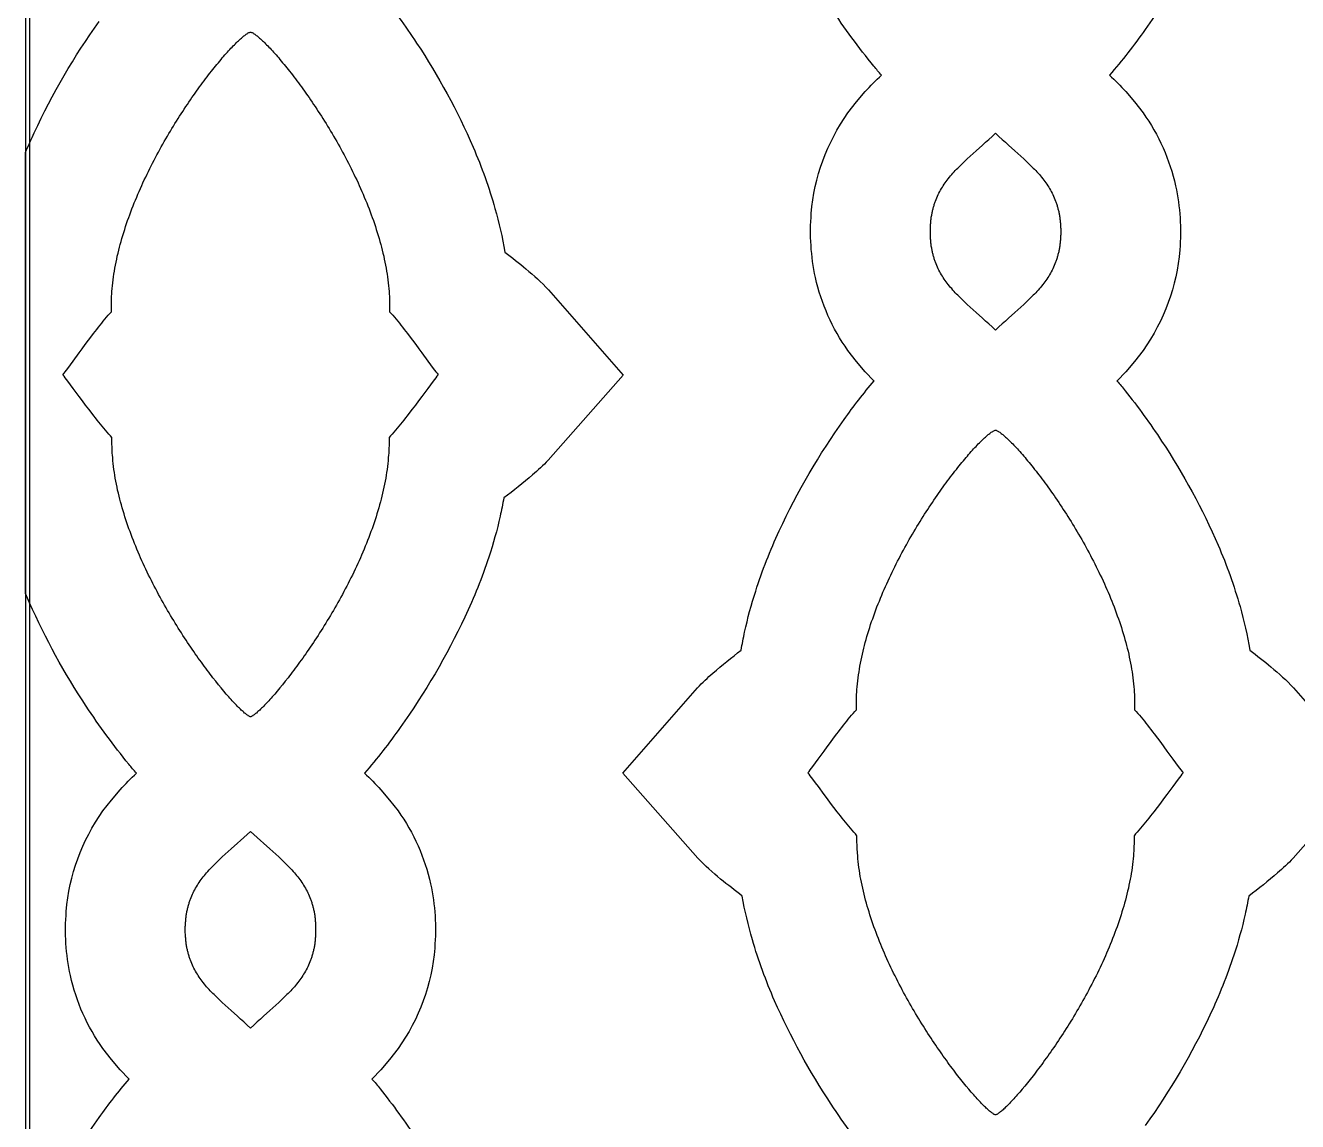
# Model space of a CAD drawing. Extents: x -522 to 490, y -765 to 755.
# Drawn here: x -207 to -23.7, y -129 to 28.9 of the extents above; entities that cross this region are included whole.
import ezdxf

# ---------------------------------------------------------------- set-up
doc = ezdxf.new("R2010")
doc.units = 0
doc.layers.add('Nível_Padrão', color=1, linetype='CONTINUOUS')

msp = doc.modelspace()

# ---------------------------------------------------------------- linework, layer by layer
at = {"layer": 'Nível_Padrão'}
for points in [[(-206.99, -379.47), (206.99, -379.47), (206.99, 379.47), (-206.99, 379.47), (-206.99, -379.47)], [(-206.41, -378.9), (206.41, -378.9), (206.41, 378.9), (-206.41, 378.9), (-206.41, -378.9)], [(-174.58, 27.96), (-174.51, 27.94), (-174.43, 27.91), (-174.35, 27.87), (-174.26, 27.82), (-174.17, 27.77), (-174.08, 27.71), (-173.97, 27.64), (-173.87, 27.56), (-173.76, 27.48), (-173.64, 27.39), (-173.52, 27.29), (-173.4, 27.19), (-173.27, 27.08), (-173.14, 26.96), (-173, 26.84), (-172.86, 26.71), (-172.71, 26.57), (-172.56, 26.43), (-172.41, 26.28), (-172.26, 26.12), (-172.1, 25.96), (-171.93, 25.79), (-171.77, 25.61), (-171.6, 25.43), (-171.43, 25.24), (-171.25, 25.05), (-171.07, 24.85), (-170.89, 24.65), (-170.71, 24.44), (-170.52, 24.22), (-170.33, 24), (-170.14, 23.77), (-169.95, 23.54), (-169.75, 23.3), (-169.55, 23.06), (-169.35, 22.81), (-169.15, 22.56), (-168.94, 22.3), (-168.74, 22.04), (-168.53, 21.77), (-168.32, 21.49), (-168.11, 21.22), (-167.89, 20.93), (-167.68, 20.65), (-167.46, 20.36), (-167.25, 20.06), (-167.03, 19.76), (-166.81, 19.45), (-166.59, 19.15), (-166.37, 18.83), (-166.15, 18.51), (-165.93, 18.19), (-165.71, 17.87), (-165.48, 17.54), (-165.26, 17.21), (-165.04, 16.87), (-164.82, 16.53), (-164.59, 16.19), (-164.37, 15.84), (-164.15, 15.49), (-163.92, 15.14), (-163.7, 14.78), (-163.48, 14.42), (-163.26, 14.05), (-163.04, 13.69), (-162.82, 13.32), (-162.6, 12.95), (-162.38, 12.57), (-162.16, 12.19), (-161.95, 11.81), (-161.73, 11.43), (-161.52, 11.04), (-161.31, 10.66), (-161.1, 10.26), (-160.89, 9.87), (-160.68, 9.48), (-160.47, 9.08), (-160.27, 8.68), (-160.07, 8.28), (-159.87, 7.87), (-159.67, 7.47), (-159.48, 7.06), (-159.28, 6.65), (-159.09, 6.24), (-158.9, 5.83), (-158.72, 5.42), (-158.54, 5), (-158.36, 4.59), (-158.18, 4.17), (-158.01, 3.75), (-157.83, 3.33), (-157.67, 2.91), (-157.5, 2.49), (-157.34, 2.06), (-157.18, 1.64), (-157.03, 1.22), (-156.88, 0.79), (-156.73, 0.37), (-156.59, -0.06), (-156.45, -0.49), (-156.32, -0.91), (-156.19, -1.34), (-156.06, -1.77), (-155.94, -2.2), (-155.82, -2.63), (-155.71, -3.05), (-155.6, -3.48), (-155.49, -3.91), (-155.39, -4.34), (-155.3, -4.77), (-155.21, -5.19), (-155.13, -5.62), (-155.05, -6.05), (-154.97, -6.47), (-154.9, -6.9), (-154.84, -7.32), (-154.78, -7.74), (-154.73, -8.17), (-154.69, -8.59), (-154.65, -9.01), (-154.61, -9.43), (-154.58, -9.85), (-154.57, -10.06), (-154.56, -10.27), (-154.55, -10.47), (-154.54, -10.68), (-154.54, -10.89), (-154.54, -11.1), (-154.53, -11.3), (-154.53, -11.51), (-154.53, -11.72), (-154.53, -11.92), (-154.54, -12.13), (-154.54, -12.33), (-154.31, -12.59), (-154.08, -12.85), (-153.85, -13.12), (-153.61, -13.4), (-153.37, -13.69), (-153.13, -13.98), (-152.9, -14.27), (-152.66, -14.57), (-152.42, -14.88), (-152.18, -15.18), (-151.95, -15.49), (-151.71, -15.8), (-151.24, -16.42), (-150.78, -17.05), (-150.32, -17.67), (-149.88, -18.27), (-149.03, -19.44), (-148.63, -19.98), (-148.24, -20.5), (-148.06, -20.74), (-147.88, -20.97), (-147.7, -21.2), (-147.54, -21.41), (-147.71, -21.63), (-147.88, -21.85), (-148.06, -22.09), (-148.25, -22.33), (-148.64, -22.84), (-149.05, -23.39), (-149.91, -24.55), (-150.36, -25.15), (-150.82, -25.77), (-151.28, -26.39), (-151.76, -27.01), (-152, -27.32), (-152.24, -27.63), (-152.48, -27.93), (-152.72, -28.24), (-152.96, -28.54), (-153.2, -28.83), (-153.44, -29.12), (-153.68, -29.4), (-153.92, -29.68), (-154.15, -29.95), (-154.39, -30.21), (-154.62, -30.47), (-154.62, -30.67), (-154.62, -30.88), (-154.62, -31.08), (-154.62, -31.29), (-154.62, -31.5), (-154.62, -31.7), (-154.63, -31.91), (-154.64, -32.12), (-154.65, -32.33), (-154.66, -32.53), (-154.67, -32.74), (-154.68, -32.95), (-154.72, -33.37), (-154.75, -33.79), (-154.8, -34.21), (-154.85, -34.63), (-154.9, -35.06), (-154.96, -35.48), (-155.03, -35.9), (-155.1, -36.33), (-155.18, -36.75), (-155.26, -37.18), (-155.35, -37.61), (-155.44, -38.03), (-155.54, -38.46), (-155.64, -38.89), (-155.75, -39.32), (-155.86, -39.74), (-155.98, -40.17), (-156.1, -40.6), (-156.23, -41.03), (-156.36, -41.45), (-156.49, -41.88), (-156.63, -42.31), (-156.77, -42.73), (-156.92, -43.16), (-157.07, -43.59), (-157.22, -44.01), (-157.38, -44.43), (-157.54, -44.86), (-157.7, -45.28), (-157.87, -45.7), (-158.04, -46.12), (-158.21, -46.54), (-158.39, -46.96), (-158.57, -47.38), (-158.75, -47.79), (-158.94, -48.21), (-159.13, -48.62), (-159.32, -49.03), (-159.51, -49.44), (-159.7, -49.85), (-159.9, -50.26), (-160.1, -50.66), (-160.3, -51.06), (-160.51, -51.46), (-160.71, -51.86), (-160.92, -52.26), (-161.13, -52.65), (-161.34, -53.05), (-161.55, -53.44), (-161.77, -53.82), (-161.98, -54.21), (-162.2, -54.59), (-162.41, -54.97), (-162.63, -55.35), (-162.85, -55.72), (-163.07, -56.1), (-163.29, -56.47), (-163.51, -56.83), (-163.74, -57.19), (-163.96, -57.55), (-164.18, -57.91), (-164.4, -58.26), (-164.63, -58.61), (-164.85, -58.96), (-165.07, -59.3), (-165.3, -59.64), (-165.52, -59.98), (-165.74, -60.31), (-165.96, -60.64), (-166.18, -60.96), (-166.4, -61.28), (-166.62, -61.6), (-166.84, -61.91), (-167.06, -62.22), (-167.28, -62.52), (-167.5, -62.82), (-167.71, -63.12), (-167.92, -63.41), (-168.14, -63.7), (-168.35, -63.98), (-168.56, -64.26), (-168.76, -64.53), (-168.97, -64.8), (-169.17, -65.06), (-169.58, -65.57), (-169.97, -66.06), (-170.35, -66.53), (-170.73, -66.98), (-171.09, -67.4), (-171.26, -67.61), (-171.44, -67.81), (-171.61, -68), (-171.78, -68.18), (-171.94, -68.37), (-172.1, -68.54), (-172.26, -68.71), (-172.41, -68.87), (-172.56, -69.03), (-172.71, -69.18), (-172.85, -69.32), (-172.99, -69.46), (-173.12, -69.59), (-173.25, -69.71), (-173.38, -69.83), (-173.5, -69.94), (-173.62, -70.04), (-173.73, -70.14), (-173.84, -70.23), (-173.94, -70.31), (-174.04, -70.38), (-174.13, -70.45), (-174.22, -70.51), (-174.3, -70.57), (-174.38, -70.61), (-174.45, -70.65), (-174.52, -70.68), (-174.58, -70.7), (-174.64, -70.68), (-174.71, -70.65), (-174.78, -70.61), (-174.86, -70.57), (-174.94, -70.51), (-175.03, -70.45), (-175.12, -70.38), (-175.22, -70.31), (-175.32, -70.23), (-175.43, -70.14), (-175.54, -70.04), (-175.66, -69.94), (-175.78, -69.83), (-175.91, -69.71), (-176.04, -69.59), (-176.17, -69.46), (-176.31, -69.32), (-176.45, -69.18), (-176.6, -69.03), (-176.75, -68.87), (-176.9, -68.71), (-177.06, -68.54), (-177.22, -68.37), (-177.38, -68.18), (-177.55, -68), (-177.72, -67.81), (-177.89, -67.61), (-178.07, -67.4), (-178.43, -66.98), (-178.81, -66.53), (-179.19, -66.06), (-179.58, -65.57), (-179.99, -65.06), (-180.19, -64.8), (-180.4, -64.53), (-180.6, -64.26), (-180.81, -63.98), (-181.02, -63.7), (-181.24, -63.41), (-181.45, -63.12), (-181.66, -62.82), (-181.88, -62.52), (-182.1, -62.22), (-182.32, -61.91), (-182.53, -61.6), (-182.75, -61.28), (-182.98, -60.96), (-183.2, -60.64), (-183.42, -60.31), (-183.64, -59.98), (-183.86, -59.64), (-184.09, -59.3), (-184.31, -58.96), (-184.53, -58.61), (-184.76, -58.26), (-184.98, -57.91), (-185.2, -57.55), (-185.42, -57.19), (-185.65, -56.83), (-185.87, -56.47), (-186.09, -56.1), (-186.31, -55.72), (-186.53, -55.35), (-186.75, -54.97), (-186.96, -54.59), (-187.18, -54.21), (-187.39, -53.82), (-187.61, -53.44), (-187.82, -53.05), (-188.03, -52.65), (-188.24, -52.26), (-188.45, -51.86), (-188.65, -51.46), (-188.86, -51.06), (-189.06, -50.66), (-189.26, -50.26), (-189.46, -49.85), (-189.65, -49.44), (-189.84, -49.03), (-190.03, -48.62), (-190.22, -48.21), (-190.41, -47.79), (-190.59, -47.38), (-190.77, -46.96), (-190.95, -46.54), (-191.12, -46.12), (-191.29, -45.7), (-191.46, -45.28), (-191.62, -44.86), (-191.78, -44.43), (-191.94, -44.01), (-192.09, -43.59), (-192.24, -43.16), (-192.39, -42.73), (-192.53, -42.31), (-192.67, -41.88), (-192.8, -41.45), (-192.93, -41.03), (-193.06, -40.6), (-193.18, -40.17), (-193.3, -39.74), (-193.41, -39.32), (-193.52, -38.89), (-193.62, -38.46), (-193.72, -38.03), (-193.81, -37.61), (-193.9, -37.18), (-193.98, -36.75), (-194.06, -36.33), (-194.13, -35.9), (-194.2, -35.48), (-194.26, -35.06), (-194.31, -34.63), (-194.36, -34.21), (-194.41, -33.79), (-194.44, -33.37), (-194.48, -32.95), (-194.49, -32.74), (-194.5, -32.53), (-194.51, -32.33), (-194.52, -32.12), (-194.53, -31.91), (-194.53, -31.7), (-194.54, -31.5), (-194.54, -31.29), (-194.54, -31.08), (-194.54, -30.88), (-194.54, -30.67), (-194.54, -30.47), (-194.77, -30.21), (-195.01, -29.95), (-195.24, -29.68), (-195.48, -29.4), (-195.72, -29.12), (-195.96, -28.83), (-196.2, -28.54), (-196.44, -28.24), (-196.68, -27.93), (-196.92, -27.63), (-197.16, -27.32), (-197.4, -27.01), (-197.88, -26.39), (-198.34, -25.77), (-198.8, -25.15), (-199.25, -24.55), (-200.11, -23.39), (-200.52, -22.84), (-200.91, -22.33), (-201.1, -22.09), (-201.28, -21.85), (-201.45, -21.63), (-201.62, -21.41), (-201.45, -21.2), (-201.28, -20.97), (-201.1, -20.74), (-200.92, -20.5), (-200.53, -19.98), (-200.13, -19.44), (-199.28, -18.27), (-198.84, -17.67), (-198.38, -17.05), (-197.92, -16.42), (-197.45, -15.8), (-197.21, -15.49), (-196.98, -15.18), (-196.74, -14.88), (-196.5, -14.57), (-196.26, -14.27), (-196.02, -13.98), (-195.79, -13.69), (-195.55, -13.4), (-195.31, -13.12), (-195.08, -12.85), (-194.85, -12.59), (-194.61, -12.33), (-194.62, -12.13), (-194.62, -11.92), (-194.63, -11.72), (-194.63, -11.51), (-194.63, -11.3), (-194.62, -11.1), (-194.62, -10.89), (-194.61, -10.68), (-194.61, -10.47), (-194.6, -10.27), (-194.59, -10.06), (-194.58, -9.85), (-194.55, -9.43), (-194.51, -9.01), (-194.47, -8.59), (-194.43, -8.17), (-194.38, -7.74), (-194.32, -7.32), (-194.26, -6.9), (-194.19, -6.47), (-194.11, -6.05), (-194.03, -5.62), (-193.95, -5.19), (-193.86, -4.77), (-193.77, -4.34), (-193.67, -3.91), (-193.56, -3.48), (-193.45, -3.05), (-193.34, -2.63), (-193.22, -2.2), (-193.1, -1.77), (-192.97, -1.34), (-192.84, -0.91), (-192.71, -0.49), (-192.57, -0.06), (-192.43, 0.37), (-192.28, 0.79), (-192.13, 1.22), (-191.98, 1.64), (-191.82, 2.06), (-191.66, 2.49), (-191.49, 2.91), (-191.33, 3.33), (-191.15, 3.75), (-190.98, 4.17), (-190.8, 4.59), (-190.62, 5), (-190.44, 5.42), (-190.26, 5.83), (-190.07, 6.24), (-189.88, 6.65), (-189.68, 7.06), (-189.49, 7.47), (-189.29, 7.87), (-189.09, 8.28), (-188.89, 8.68), (-188.69, 9.08), (-188.48, 9.48), (-188.27, 9.87), (-188.06, 10.26), (-187.85, 10.66), (-187.64, 11.04), (-187.43, 11.43), (-187.21, 11.81), (-187, 12.19), (-186.78, 12.57), (-186.56, 12.95), (-186.34, 13.32), (-186.12, 13.69), (-185.9, 14.05), (-185.68, 14.42), (-185.46, 14.78), (-185.24, 15.14), (-185.01, 15.49), (-184.79, 15.84), (-184.57, 16.19), (-184.34, 16.53), (-184.12, 16.87), (-183.9, 17.21), (-183.68, 17.54), (-183.45, 17.87), (-183.23, 18.19), (-183.01, 18.51), (-182.79, 18.83), (-182.57, 19.15), (-182.35, 19.45), (-182.13, 19.76), (-181.91, 20.06), (-181.7, 20.36), (-181.48, 20.65), (-181.27, 20.93), (-181.05, 21.22), (-180.84, 21.49), (-180.63, 21.77), (-180.42, 22.04), (-180.22, 22.3), (-180.01, 22.56), (-179.81, 22.81), (-179.61, 23.06), (-179.41, 23.3), (-179.21, 23.54), (-179.02, 23.77), (-178.83, 24), (-178.64, 24.22), (-178.45, 24.44), (-178.27, 24.65), (-178.09, 24.85), (-177.91, 25.05), (-177.73, 25.24), (-177.56, 25.43), (-177.39, 25.61), (-177.22, 25.79), (-177.06, 25.96), (-176.9, 26.12), (-176.75, 26.28), (-176.59, 26.43), (-176.45, 26.57), (-176.3, 26.71), (-176.16, 26.84), (-176.02, 26.96), (-175.89, 27.08), (-175.76, 27.19), (-175.64, 27.29), (-175.52, 27.39), (-175.4, 27.48), (-175.29, 27.56), (-175.19, 27.64), (-175.08, 27.71), (-174.99, 27.77), (-174.9, 27.82), (-174.81, 27.87), (-174.73, 27.91), (-174.65, 27.94), (-174.58, 27.96)], [(-76.62, -0.8), (-76.62, -0.64), (-76.62, -0.48), (-76.62, -0.33), (-76.61, -0.18), (-76.6, -0.02), (-76.59, 0.13), (-76.58, 0.28), (-76.57, 0.43), (-76.56, 0.57), (-76.55, 0.72), (-76.53, 0.86), (-76.51, 1), (-76.5, 1.15), (-76.48, 1.29), (-76.45, 1.42), (-76.43, 1.56), (-76.41, 1.7), (-76.38, 1.83), (-76.35, 1.97), (-76.33, 2.1), (-76.3, 2.23), (-76.27, 2.36), (-76.23, 2.49), (-76.2, 2.62), (-76.16, 2.74), (-76.13, 2.87), (-76.09, 2.99), (-76.05, 3.12), (-76.01, 3.24), (-75.97, 3.36), (-75.93, 3.48), (-75.88, 3.6), (-75.79, 3.84), (-75.7, 4.07), (-75.59, 4.3), (-75.49, 4.53), (-75.38, 4.75), (-75.26, 4.97), (-75.14, 5.18), (-75.02, 5.4), (-74.89, 5.61), (-74.76, 5.82), (-74.62, 6.02), (-74.48, 6.23), (-74.33, 6.43), (-74.18, 6.63), (-74.03, 6.83), (-73.87, 7.03), (-73.71, 7.22), (-73.54, 7.42), (-73.38, 7.61), (-73.2, 7.8), (-73.03, 7.99), (-72.85, 8.18), (-72.67, 8.37), (-72.48, 8.56), (-72.29, 8.75), (-72.1, 8.94), (-71.9, 9.13), (-71.71, 9.32), (-71.51, 9.51), (-71.3, 9.7), (-70.89, 10.08), (-70.46, 10.46), (-70.02, 10.85), (-69.12, 11.65), (-68.66, 12.07), (-68.19, 12.49), (-67.71, 12.92), (-67.23, 13.37), (-66.75, 12.92), (-66.27, 12.49), (-65.8, 12.07), (-65.34, 11.65), (-64.44, 10.85), (-64, 10.46), (-63.57, 10.08), (-63.16, 9.7), (-62.95, 9.51), (-62.75, 9.32), (-62.55, 9.13), (-62.36, 8.94), (-62.17, 8.75), (-61.98, 8.56), (-61.79, 8.37), (-61.61, 8.18), (-61.43, 7.99), (-61.26, 7.8), (-61.08, 7.61), (-60.91, 7.42), (-60.75, 7.22), (-60.59, 7.03), (-60.43, 6.83), (-60.28, 6.63), (-60.13, 6.43), (-59.98, 6.23), (-59.84, 6.02), (-59.7, 5.82), (-59.57, 5.61), (-59.44, 5.4), (-59.32, 5.18), (-59.2, 4.97), (-59.08, 4.75), (-58.97, 4.53), (-58.86, 4.3), (-58.76, 4.07), (-58.67, 3.84), (-58.58, 3.6), (-58.53, 3.48), (-58.49, 3.36), (-58.45, 3.24), (-58.41, 3.12), (-58.37, 2.99), (-58.33, 2.87), (-58.29, 2.74), (-58.26, 2.62), (-58.23, 2.49), (-58.19, 2.36), (-58.16, 2.23), (-58.13, 2.1), (-58.1, 1.97), (-58.08, 1.83), (-58.05, 1.7), (-58.03, 1.56), (-58.01, 1.42), (-57.98, 1.29), (-57.96, 1.15), (-57.95, 1), (-57.93, 0.86), (-57.91, 0.72), (-57.9, 0.57), (-57.89, 0.43), (-57.87, 0.28), (-57.86, 0.13), (-57.86, -0.02), (-57.85, -0.18), (-57.84, -0.33), (-57.84, -0.48), (-57.84, -0.64), (-57.84, -0.8), (-57.84, -0.96), (-57.84, -1.11), (-57.84, -1.27), (-57.85, -1.42), (-57.86, -1.58), (-57.86, -1.73), (-57.87, -1.88), (-57.89, -2.02), (-57.9, -2.17), (-57.91, -2.32), (-57.93, -2.46), (-57.95, -2.6), (-57.96, -2.74), (-57.98, -2.88), (-58.01, -3.02), (-58.03, -3.16), (-58.05, -3.3), (-58.08, -3.43), (-58.1, -3.57), (-58.13, -3.7), (-58.16, -3.83), (-58.19, -3.96), (-58.23, -4.09), (-58.26, -4.22), (-58.29, -4.34), (-58.33, -4.47), (-58.37, -4.59), (-58.41, -4.72), (-58.45, -4.84), (-58.49, -4.96), (-58.53, -5.08), (-58.58, -5.2), (-58.67, -5.44), (-58.76, -5.67), (-58.86, -5.9), (-58.97, -6.13), (-59.08, -6.35), (-59.2, -6.57), (-59.32, -6.78), (-59.44, -7), (-59.57, -7.21), (-59.7, -7.42), (-59.84, -7.62), (-59.98, -7.83), (-60.13, -8.03), (-60.28, -8.23), (-60.43, -8.43), (-60.59, -8.63), (-60.75, -8.82), (-60.91, -9.01), (-61.08, -9.21), (-61.26, -9.4), (-61.43, -9.59), (-61.61, -9.78), (-61.79, -9.97), (-61.98, -10.16), (-62.17, -10.35), (-62.36, -10.54), (-62.55, -10.73), (-62.75, -10.92), (-62.95, -11.11), (-63.16, -11.3), (-63.57, -11.68), (-64, -12.06), (-64.44, -12.45), (-65.34, -13.25), (-65.8, -13.67), (-66.27, -14.09), (-66.75, -14.52), (-67.23, -14.97), (-67.71, -14.52), (-68.19, -14.09), (-68.66, -13.67), (-69.12, -13.25), (-70.02, -12.45), (-70.46, -12.06), (-70.89, -11.68), (-71.3, -11.3), (-71.51, -11.11), (-71.71, -10.92), (-71.9, -10.73), (-72.1, -10.54), (-72.29, -10.35), (-72.48, -10.16), (-72.67, -9.97), (-72.85, -9.78), (-73.03, -9.59), (-73.2, -9.4), (-73.38, -9.21), (-73.54, -9.01), (-73.71, -8.82), (-73.87, -8.63), (-74.03, -8.43), (-74.18, -8.23), (-74.33, -8.03), (-74.48, -7.83), (-74.62, -7.62), (-74.76, -7.42), (-74.89, -7.21), (-75.02, -7), (-75.14, -6.78), (-75.26, -6.57), (-75.38, -6.35), (-75.49, -6.13), (-75.59, -5.9), (-75.7, -5.67), (-75.79, -5.44), (-75.88, -5.2), (-75.93, -5.08), (-75.97, -4.96), (-76.01, -4.84), (-76.05, -4.72), (-76.09, -4.59), (-76.13, -4.47), (-76.16, -4.34), (-76.2, -4.22), (-76.23, -4.09), (-76.27, -3.96), (-76.3, -3.83), (-76.33, -3.7), (-76.35, -3.57), (-76.38, -3.43), (-76.41, -3.3), (-76.43, -3.16), (-76.45, -3.02), (-76.48, -2.88), (-76.5, -2.74), (-76.51, -2.6), (-76.53, -2.46), (-76.55, -2.32), (-76.56, -2.17), (-76.57, -2.02), (-76.58, -1.88), (-76.59, -1.73), (-76.6, -1.58), (-76.61, -1.42), (-76.62, -1.27), (-76.62, -1.11), (-76.62, -0.96), (-76.62, -0.8)], [(-67.23, -29.38), (-67.16, -29.4), (-67.08, -29.43), (-67, -29.47), (-66.91, -29.52), (-66.82, -29.57), (-66.73, -29.63), (-66.62, -29.7), (-66.52, -29.77), (-66.41, -29.86), (-66.29, -29.95), (-66.17, -30.04), (-66.05, -30.15), (-65.92, -30.26), (-65.79, -30.38), (-65.65, -30.5), (-65.51, -30.63), (-65.36, -30.77), (-65.21, -30.91), (-65.06, -31.06), (-64.91, -31.22), (-64.75, -31.38), (-64.58, -31.55), (-64.42, -31.73), (-64.25, -31.91), (-64.08, -32.09), (-63.9, -32.29), (-63.72, -32.49), (-63.54, -32.69), (-63.36, -32.9), (-63.17, -33.12), (-62.98, -33.34), (-62.79, -33.57), (-62.6, -33.8), (-62.4, -34.04), (-62.2, -34.28), (-62, -34.53), (-61.8, -34.78), (-61.59, -35.04), (-61.39, -35.3), (-61.18, -35.57), (-60.97, -35.84), (-60.76, -36.12), (-60.54, -36.4), (-60.33, -36.69), (-60.11, -36.98), (-59.9, -37.28), (-59.68, -37.58), (-59.46, -37.88), (-59.24, -38.19), (-59.02, -38.51), (-58.8, -38.82), (-58.58, -39.14), (-58.36, -39.47), (-58.13, -39.8), (-57.91, -40.13), (-57.69, -40.47), (-57.47, -40.81), (-57.24, -41.15), (-57.02, -41.5), (-56.8, -41.85), (-56.57, -42.2), (-56.35, -42.56), (-56.13, -42.92), (-55.91, -43.28), (-55.69, -43.65), (-55.47, -44.02), (-55.25, -44.39), (-55.03, -44.77), (-54.81, -45.15), (-54.6, -45.53), (-54.38, -45.91), (-54.17, -46.3), (-53.96, -46.68), (-53.75, -47.07), (-53.54, -47.47), (-53.33, -47.86), (-53.12, -48.26), (-52.92, -48.66), (-52.72, -49.06), (-52.52, -49.46), (-52.32, -49.87), (-52.13, -50.28), (-51.93, -50.68), (-51.74, -51.1), (-51.55, -51.51), (-51.37, -51.92), (-51.19, -52.34), (-51.01, -52.75), (-50.83, -53.17), (-50.66, -53.59), (-50.48, -54.01), (-50.32, -54.43), (-50.15, -54.85), (-49.99, -55.27), (-49.83, -55.7), (-49.68, -56.12), (-49.53, -56.55), (-49.38, -56.97), (-49.24, -57.4), (-49.1, -57.83), (-48.97, -58.25), (-48.83, -58.68), (-48.71, -59.11), (-48.59, -59.54), (-48.47, -59.96), (-48.35, -60.39), (-48.25, -60.82), (-48.14, -61.25), (-48.04, -61.68), (-47.95, -62.1), (-47.86, -62.53), (-47.78, -62.96), (-47.7, -63.38), (-47.62, -63.81), (-47.55, -64.23), (-47.49, -64.66), (-47.43, -65.08), (-47.38, -65.51), (-47.34, -65.93), (-47.3, -66.35), (-47.26, -66.77), (-47.23, -67.19), (-47.22, -67.4), (-47.21, -67.6), (-47.2, -67.81), (-47.19, -68.02), (-47.19, -68.23), (-47.18, -68.43), (-47.18, -68.64), (-47.18, -68.85), (-47.18, -69.05), (-47.18, -69.26), (-47.19, -69.47), (-47.19, -69.67), (-46.96, -69.93), (-46.73, -70.19), (-46.49, -70.46), (-46.26, -70.74), (-46.02, -71.03), (-45.78, -71.32), (-45.55, -71.61), (-45.31, -71.91), (-45.07, -72.21), (-44.83, -72.52), (-44.6, -72.83), (-44.36, -73.14), (-43.89, -73.76), (-43.43, -74.39), (-42.97, -75), (-42.53, -75.61), (-41.68, -76.77), (-41.28, -77.32), (-40.89, -77.83), (-40.71, -78.08), (-40.53, -78.31), (-40.35, -78.54), (-40.19, -78.75), (-40.36, -78.97), (-40.53, -79.19), (-40.71, -79.42), (-40.9, -79.67), (-41.29, -80.18), (-41.7, -80.73), (-42.56, -81.89), (-43.01, -82.49), (-43.47, -83.11), (-43.93, -83.73), (-44.41, -84.35), (-44.65, -84.66), (-44.89, -84.97), (-45.13, -85.27), (-45.37, -85.58), (-45.61, -85.87), (-45.85, -86.17), (-46.09, -86.46), (-46.33, -86.74), (-46.57, -87.02), (-46.8, -87.29), (-47.04, -87.55), (-47.27, -87.81), (-47.27, -88.01), (-47.27, -88.22), (-47.27, -88.42), (-47.27, -88.63), (-47.27, -88.84), (-47.27, -89.04), (-47.28, -89.25), (-47.29, -89.46), (-47.3, -89.67), (-47.31, -89.87), (-47.32, -90.08), (-47.33, -90.29), (-47.37, -90.71), (-47.4, -91.13), (-47.45, -91.55), (-47.5, -91.97), (-47.55, -92.39), (-47.61, -92.82), (-47.68, -93.24), (-47.75, -93.67), (-47.83, -94.09), (-47.91, -94.52), (-48, -94.94), (-48.09, -95.37), (-48.19, -95.8), (-48.29, -96.23), (-48.4, -96.65), (-48.51, -97.08), (-48.63, -97.51), (-48.75, -97.94), (-48.88, -98.36), (-49.01, -98.79), (-49.14, -99.22), (-49.28, -99.65), (-49.42, -100.07), (-49.57, -100.5), (-49.72, -100.92), (-49.87, -101.35), (-50.03, -101.77), (-50.19, -102.2), (-50.35, -102.62), (-50.52, -103.04), (-50.69, -103.46), (-50.86, -103.88), (-51.04, -104.3), (-51.22, -104.72), (-51.4, -105.13), (-51.59, -105.55), (-51.78, -105.96), (-51.97, -106.37), (-52.16, -106.78), (-52.35, -107.19), (-52.55, -107.59), (-52.75, -108), (-52.95, -108.4), (-53.16, -108.8), (-53.36, -109.2), (-53.57, -109.6), (-53.78, -109.99), (-53.99, -110.39), (-54.2, -110.78), (-54.42, -111.16), (-54.63, -111.55), (-54.85, -111.93), (-55.06, -112.31), (-55.28, -112.69), (-55.5, -113.06), (-55.72, -113.43), (-55.94, -113.8), (-56.16, -114.17), (-56.39, -114.53), (-56.61, -114.89), (-56.83, -115.25), (-57.05, -115.6), (-57.28, -115.95), (-57.5, -116.3), (-57.72, -116.64), (-57.95, -116.98), (-58.17, -117.32), (-58.39, -117.65), (-58.61, -117.98), (-58.83, -118.3), (-59.05, -118.62), (-59.27, -118.94), (-59.49, -119.25), (-59.71, -119.56), (-59.93, -119.86), (-60.15, -120.16), (-60.36, -120.46), (-60.57, -120.75), (-60.79, -121.04), (-61, -121.32), (-61.21, -121.59), (-61.41, -121.87), (-61.62, -122.14), (-61.82, -122.4), (-62.23, -122.91), (-62.62, -123.4), (-63, -123.87), (-63.38, -124.32), (-63.74, -124.74), (-63.91, -124.95), (-64.09, -125.14), (-64.26, -125.34), (-64.43, -125.52), (-64.59, -125.7), (-64.75, -125.88), (-64.91, -126.05), (-65.06, -126.21), (-65.21, -126.37), (-65.36, -126.52), (-65.5, -126.66), (-65.64, -126.8), (-65.77, -126.93), (-65.9, -127.05), (-66.03, -127.17), (-66.15, -127.28), (-66.27, -127.38), (-66.38, -127.48), (-66.49, -127.57), (-66.59, -127.65), (-66.69, -127.72), (-66.78, -127.79), (-66.87, -127.85), (-66.95, -127.91), (-67.03, -127.95), (-67.1, -127.99), (-67.17, -128.02), (-67.23, -128.04), (-67.29, -128.02), (-67.36, -127.99), (-67.43, -127.95), (-67.51, -127.91), (-67.59, -127.85), (-67.68, -127.79), (-67.77, -127.72), (-67.87, -127.65), (-67.97, -127.57), (-68.08, -127.48), (-68.19, -127.38), (-68.31, -127.28), (-68.43, -127.17), (-68.56, -127.05), (-68.69, -126.93), (-68.82, -126.8), (-68.96, -126.66), (-69.1, -126.52), (-69.25, -126.37), (-69.4, -126.21), (-69.55, -126.05), (-69.71, -125.88), (-69.87, -125.7), (-70.03, -125.52), (-70.2, -125.34), (-70.37, -125.14), (-70.54, -124.95), (-70.72, -124.74), (-71.08, -124.32), (-71.46, -123.87), (-71.84, -123.4), (-72.23, -122.91), (-72.64, -122.4), (-72.84, -122.14), (-73.05, -121.87), (-73.25, -121.59), (-73.46, -121.32), (-73.67, -121.04), (-73.89, -120.75), (-74.1, -120.46), (-74.31, -120.16), (-74.53, -119.86), (-74.75, -119.56), (-74.97, -119.25), (-75.18, -118.94), (-75.4, -118.62), (-75.63, -118.3), (-75.85, -117.98), (-76.07, -117.65), (-76.29, -117.32), (-76.51, -116.98), (-76.74, -116.64), (-76.96, -116.3), (-77.18, -115.95), (-77.41, -115.6), (-77.63, -115.25), (-77.85, -114.89), (-78.07, -114.53), (-78.3, -114.17), (-78.52, -113.8), (-78.74, -113.43), (-78.96, -113.06), (-79.18, -112.69), (-79.39, -112.31), (-79.61, -111.93), (-79.83, -111.55), (-80.04, -111.16), (-80.26, -110.78), (-80.47, -110.39), (-80.68, -109.99), (-80.89, -109.6), (-81.1, -109.2), (-81.3, -108.8), (-81.51, -108.4), (-81.71, -108), (-81.91, -107.59), (-82.1, -107.19), (-82.3, -106.78), (-82.49, -106.37), (-82.68, -105.96), (-82.87, -105.55), (-83.06, -105.13), (-83.24, -104.72), (-83.42, -104.3), (-83.6, -103.88), (-83.77, -103.46), (-83.94, -103.04), (-84.11, -102.62), (-84.27, -102.2), (-84.43, -101.77), (-84.59, -101.35), (-84.74, -100.92), (-84.89, -100.5), (-85.04, -100.07), (-85.18, -99.65), (-85.32, -99.22), (-85.45, -98.79), (-85.58, -98.36), (-85.71, -97.94), (-85.83, -97.51), (-85.95, -97.08), (-86.06, -96.65), (-86.17, -96.23), (-86.27, -95.8), (-86.37, -95.37), (-86.46, -94.94), (-86.55, -94.52), (-86.63, -94.09), (-86.71, -93.67), (-86.78, -93.24), (-86.85, -92.82), (-86.91, -92.39), (-86.96, -91.97), (-87.01, -91.55), (-87.06, -91.13), (-87.09, -90.71), (-87.13, -90.29), (-87.14, -90.08), (-87.15, -89.87), (-87.16, -89.67), (-87.17, -89.46), (-87.18, -89.25), (-87.18, -89.04), (-87.19, -88.84), (-87.19, -88.63), (-87.19, -88.42), (-87.19, -88.22), (-87.19, -88.01), (-87.19, -87.81), (-87.42, -87.55), (-87.65, -87.29), (-87.89, -87.02), (-88.13, -86.74), (-88.37, -86.46), (-88.61, -86.17), (-88.85, -85.87), (-89.09, -85.58), (-89.33, -85.27), (-89.57, -84.97), (-89.81, -84.66), (-90.05, -84.35), (-90.52, -83.73), (-90.99, -83.11), (-91.45, -82.49), (-91.9, -81.89), (-92.76, -80.73), (-93.17, -80.18), (-93.56, -79.67), (-93.75, -79.42), (-93.93, -79.19), (-94.1, -78.97), (-94.27, -78.75), (-94.1, -78.54), (-93.93, -78.31), (-93.75, -78.08), (-93.57, -77.83), (-93.18, -77.32), (-92.78, -76.77), (-91.93, -75.61), (-91.49, -75), (-91.03, -74.39), (-90.57, -73.76), (-90.1, -73.14), (-89.86, -72.83), (-89.63, -72.52), (-89.39, -72.21), (-89.15, -71.91), (-88.91, -71.61), (-88.67, -71.32), (-88.44, -71.03), (-88.2, -70.74), (-87.96, -70.46), (-87.73, -70.19), (-87.5, -69.93), (-87.26, -69.67), (-87.27, -69.47), (-87.27, -69.26), (-87.28, -69.05), (-87.28, -68.85), (-87.28, -68.64), (-87.27, -68.43), (-87.27, -68.23), (-87.26, -68.02), (-87.26, -67.81), (-87.25, -67.6), (-87.24, -67.4), (-87.23, -67.19), (-87.2, -66.77), (-87.16, -66.35), (-87.12, -65.93), (-87.08, -65.51), (-87.03, -65.08), (-86.97, -64.66), (-86.9, -64.23), (-86.84, -63.81), (-86.76, -63.38), (-86.68, -62.96), (-86.6, -62.53), (-86.51, -62.1), (-86.42, -61.68), (-86.32, -61.25), (-86.21, -60.82), (-86.1, -60.39), (-85.99, -59.96), (-85.87, -59.54), (-85.75, -59.11), (-85.62, -58.68), (-85.49, -58.25), (-85.36, -57.83), (-85.22, -57.4), (-85.08, -56.97), (-84.93, -56.55), (-84.78, -56.12), (-84.63, -55.7), (-84.47, -55.27), (-84.31, -54.85), (-84.14, -54.43), (-83.97, -54.01), (-83.8, -53.59), (-83.63, -53.17), (-83.45, -52.75), (-83.27, -52.34), (-83.09, -51.92), (-82.9, -51.51), (-82.72, -51.1), (-82.53, -50.68), (-82.33, -50.28), (-82.14, -49.87), (-81.94, -49.46), (-81.74, -49.06), (-81.54, -48.66), (-81.33, -48.26), (-81.13, -47.86), (-80.92, -47.47), (-80.71, -47.07), (-80.5, -46.68), (-80.29, -46.3), (-80.08, -45.91), (-79.86, -45.53), (-79.65, -45.15), (-79.43, -44.77), (-79.21, -44.39), (-78.99, -44.02), (-78.77, -43.65), (-78.55, -43.28), (-78.33, -42.92), (-78.11, -42.56), (-77.89, -42.2), (-77.66, -41.85), (-77.44, -41.5), (-77.22, -41.15), (-76.99, -40.81), (-76.77, -40.47), (-76.55, -40.13), (-76.32, -39.8), (-76.1, -39.47), (-75.88, -39.14), (-75.66, -38.82), (-75.44, -38.51), (-75.22, -38.19), (-75, -37.88), (-74.78, -37.58), (-74.56, -37.28), (-74.35, -36.98), (-74.13, -36.69), (-73.92, -36.4), (-73.7, -36.12), (-73.49, -35.84), (-73.28, -35.57), (-73.07, -35.3), (-72.87, -35.04), (-72.66, -34.78), (-72.46, -34.53), (-72.26, -34.28), (-72.06, -34.04), (-71.86, -33.8), (-71.67, -33.57), (-71.48, -33.34), (-71.29, -33.12), (-71.1, -32.9), (-70.92, -32.69), (-70.74, -32.49), (-70.56, -32.29), (-70.38, -32.09), (-70.21, -31.91), (-70.04, -31.73), (-69.87, -31.55), (-69.71, -31.38), (-69.55, -31.22), (-69.4, -31.06), (-69.24, -30.91), (-69.1, -30.77), (-68.95, -30.63), (-68.81, -30.5), (-68.67, -30.38), (-68.54, -30.26), (-68.41, -30.15), (-68.29, -30.04), (-68.17, -29.95), (-68.05, -29.86), (-67.94, -29.77), (-67.84, -29.7), (-67.73, -29.63), (-67.64, -29.57), (-67.55, -29.52), (-67.46, -29.47), (-67.38, -29.43), (-67.3, -29.4), (-67.23, -29.38)], [(-183.97, -101.35), (-183.97, -101.2), (-183.97, -101.04), (-183.97, -100.88), (-183.96, -100.73), (-183.95, -100.58), (-183.94, -100.43), (-183.94, -100.28), (-183.92, -100.13), (-183.91, -99.98), (-183.9, -99.84), (-183.88, -99.69), (-183.86, -99.55), (-183.85, -99.41), (-183.83, -99.27), (-183.8, -99.13), (-183.78, -98.99), (-183.76, -98.86), (-183.73, -98.72), (-183.7, -98.59), (-183.68, -98.46), (-183.65, -98.32), (-183.62, -98.19), (-183.58, -98.07), (-183.55, -97.94), (-183.52, -97.81), (-183.48, -97.69), (-183.44, -97.56), (-183.4, -97.44), (-183.36, -97.31), (-183.32, -97.19), (-183.28, -97.07), (-183.23, -96.95), (-183.14, -96.72), (-183.05, -96.48), (-182.94, -96.25), (-182.84, -96.03), (-182.73, -95.81), (-182.61, -95.59), (-182.49, -95.37), (-182.37, -95.16), (-182.24, -94.95), (-182.11, -94.74), (-181.97, -94.53), (-181.83, -94.33), (-181.68, -94.12), (-181.53, -93.92), (-181.38, -93.73), (-181.22, -93.53), (-181.06, -93.33), (-180.9, -93.14), (-180.73, -92.95), (-180.55, -92.75), (-180.38, -92.56), (-180.2, -92.37), (-180.02, -92.18), (-179.83, -91.99), (-179.64, -91.8), (-179.45, -91.62), (-179.25, -91.43), (-179.06, -91.24), (-178.86, -91.05), (-178.65, -90.86), (-178.24, -90.48), (-177.81, -90.09), (-177.37, -89.7), (-176.47, -88.9), (-176.01, -88.49), (-175.54, -88.07), (-175.06, -87.63), (-174.58, -87.19), (-174.1, -87.63), (-173.62, -88.07), (-173.15, -88.49), (-172.69, -88.9), (-171.79, -89.7), (-171.35, -90.09), (-170.92, -90.48), (-170.51, -90.86), (-170.3, -91.05), (-170.1, -91.24), (-169.9, -91.43), (-169.71, -91.62), (-169.52, -91.8), (-169.33, -91.99), (-169.14, -92.18), (-168.96, -92.37), (-168.78, -92.56), (-168.61, -92.75), (-168.43, -92.95), (-168.26, -93.14), (-168.1, -93.33), (-167.94, -93.53), (-167.78, -93.73), (-167.63, -93.92), (-167.48, -94.12), (-167.33, -94.33), (-167.19, -94.53), (-167.05, -94.74), (-166.92, -94.95), (-166.79, -95.16), (-166.67, -95.37), (-166.55, -95.59), (-166.43, -95.81), (-166.32, -96.03), (-166.21, -96.25), (-166.11, -96.48), (-166.02, -96.72), (-165.93, -96.95), (-165.88, -97.07), (-165.84, -97.19), (-165.8, -97.31), (-165.76, -97.44), (-165.72, -97.56), (-165.68, -97.69), (-165.64, -97.81), (-165.61, -97.94), (-165.58, -98.07), (-165.54, -98.19), (-165.51, -98.32), (-165.48, -98.46), (-165.45, -98.59), (-165.43, -98.72), (-165.4, -98.86), (-165.38, -98.99), (-165.36, -99.13), (-165.33, -99.27), (-165.31, -99.41), (-165.3, -99.55), (-165.28, -99.69), (-165.26, -99.84), (-165.25, -99.98), (-165.24, -100.13), (-165.22, -100.28), (-165.21, -100.43), (-165.21, -100.58), (-165.2, -100.73), (-165.19, -100.88), (-165.19, -101.04), (-165.19, -101.2), (-165.19, -101.35), (-165.19, -101.51), (-165.19, -101.67), (-165.19, -101.82), (-165.2, -101.98), (-165.21, -102.13), (-165.21, -102.28), (-165.22, -102.43), (-165.24, -102.58), (-165.25, -102.73), (-165.26, -102.87), (-165.28, -103.02), (-165.3, -103.16), (-165.31, -103.3), (-165.33, -103.44), (-165.36, -103.58), (-165.38, -103.72), (-165.4, -103.85), (-165.43, -103.99), (-165.45, -104.12), (-165.48, -104.25), (-165.51, -104.38), (-165.54, -104.51), (-165.58, -104.64), (-165.61, -104.77), (-165.64, -104.9), (-165.68, -105.02), (-165.72, -105.15), (-165.76, -105.27), (-165.8, -105.39), (-165.84, -105.52), (-165.88, -105.64), (-165.93, -105.76), (-166.02, -105.99), (-166.11, -106.22), (-166.21, -106.45), (-166.32, -106.68), (-166.43, -106.9), (-166.55, -107.12), (-166.67, -107.34), (-166.79, -107.55), (-166.92, -107.76), (-167.05, -107.97), (-167.19, -108.18), (-167.33, -108.38), (-167.48, -108.58), (-167.63, -108.78), (-167.78, -108.98), (-167.94, -109.18), (-168.1, -109.38), (-168.26, -109.57), (-168.43, -109.76), (-168.61, -109.95), (-168.78, -110.15), (-168.96, -110.34), (-169.14, -110.53), (-169.33, -110.71), (-169.52, -110.9), (-169.71, -111.09), (-169.9, -111.28), (-170.1, -111.47), (-170.3, -111.66), (-170.51, -111.85), (-170.92, -112.23), (-171.35, -112.62), (-171.79, -113.01), (-172.69, -113.81), (-173.15, -114.22), (-173.62, -114.64), (-174.1, -115.08), (-174.58, -115.52), (-175.06, -115.08), (-175.54, -114.64), (-176.01, -114.22), (-176.47, -113.81), (-177.37, -113.01), (-177.81, -112.62), (-178.24, -112.23), (-178.65, -111.85), (-178.86, -111.66), (-179.06, -111.47), (-179.25, -111.28), (-179.45, -111.09), (-179.64, -110.9), (-179.83, -110.71), (-180.02, -110.53), (-180.2, -110.34), (-180.38, -110.15), (-180.55, -109.95), (-180.73, -109.76), (-180.9, -109.57), (-181.06, -109.38), (-181.22, -109.18), (-181.38, -108.98), (-181.53, -108.78), (-181.68, -108.58), (-181.83, -108.38), (-181.97, -108.18), (-182.11, -107.97), (-182.24, -107.76), (-182.37, -107.55), (-182.49, -107.34), (-182.61, -107.12), (-182.73, -106.9), (-182.84, -106.68), (-182.94, -106.45), (-183.05, -106.22), (-183.14, -105.99), (-183.23, -105.76), (-183.28, -105.64), (-183.32, -105.52), (-183.36, -105.39), (-183.4, -105.27), (-183.44, -105.15), (-183.48, -105.02), (-183.52, -104.9), (-183.55, -104.77), (-183.58, -104.64), (-183.62, -104.51), (-183.65, -104.38), (-183.68, -104.25), (-183.7, -104.12), (-183.73, -103.99), (-183.76, -103.85), (-183.78, -103.72), (-183.8, -103.58), (-183.83, -103.44), (-183.85, -103.3), (-183.86, -103.16), (-183.88, -103.02), (-183.9, -102.87), (-183.91, -102.73), (-183.92, -102.58), (-183.94, -102.43), (-183.94, -102.28), (-183.95, -102.13), (-183.96, -101.98), (-183.97, -101.82), (-183.97, -101.67), (-183.97, -101.51), (-183.97, -101.35)]]:
    msp.add_lwpolyline(points, close=True, dxfattribs=at)
for points in [[(-36.33, 44.23, -0.044806), (-45.65, 28.34, -0.025143), (-50.8, 21.75, -0.018552), (-48.46, 19.38), (-47.18, 17.88), (-45.97, 16.3, -0.10174), (-41.28, 5.8, -0.073786), (-40.69, -3.43, -0.136917), (-45.97, -17.9), (-47.18, -19.48), (-48.46, -20.98), (-49.7, -22.28), (-49.73, -22.3, -0.010994), (-48.56, -23.71, -0.023432), (-43.29, -30.97, -0.044194), (-35.15, -45.97, -0.032601), (-32, -54.81, -0.029067), (-30.59, -61.08, -0.009086), (-27.54, -63.5, -0.028841), (-24.29, -66.5), (-13.52, -78.81), (-24.34, -91.06, -0.022597), (-26.59, -93.18, -0.016332), (-30.74, -96.5, -0.015153), (-31.26, -99.13, -0.024314), (-32.89, -105.02, -0.029795), (-36.33, -113.66, -0.044806), (-45.65, -129.56, -0.025143)], [(-155.91, 33.62, -0.023432), (-150.64, 26.36, -0.044194), (-142.5, 11.37, -0.032601), (-139.35, 2.53, -0.029067), (-137.94, -3.74, -0.009086), (-134.89, -6.16, -0.028841), (-131.64, -9.17), (-120.87, -21.47), (-131.69, -33.72, -0.022597), (-133.94, -35.84, -0.016332), (-138.09, -39.16, -0.015153), (-138.61, -41.79, -0.024314), (-140.24, -47.68, -0.029795), (-143.68, -56.32, -0.044806), (-153.01, -72.22, -0.025143), (-158.15, -78.81, -0.018552), (-155.81, -81.18), (-154.53, -82.67), (-153.32, -84.25, -0.10174), (-148.63, -94.76, -0.073786), (-148.04, -103.99, -0.136917), (-153.32, -118.46), (-154.53, -120.04), (-155.81, -121.53), (-157.05, -122.83), (-157.08, -122.86, -0.010994), (-155.91, -124.27, -0.023432), (-150.64, -131.53, -0.044194)], [(-84.76, -134.85, -0.026422), (-90.91, -126.48, -0.042848), (-99.06, -111.59, -0.032174), (-102.26, -102.79, -0.029044), (-103.72, -96.5, -0.009153), (-106.84, -94.05, -0.028832), (-110.11, -91.06), (-120.94, -78.81), (-110.17, -66.5, -0.022613), (-107.94, -64.38, -0.016223), (-103.87, -61.08, -0.0151), (-103.38, -58.48, -0.024526), (-101.79, -52.57, -0.030257), (-98.39, -43.88, -0.046542), (-89.04, -27.86, -0.021976), (-84.73, -22.3), (-84.76, -22.28), (-86, -20.98), (-87.28, -19.48), (-88.49, -17.9, -0.10174), (-93.18, -7.4, -0.073786), (-93.77, 1.83, -0.136917), (-88.49, 16.3), (-87.28, 17.88), (-86, 19.38, -0.018552), (-83.66, 21.75, -0.010911), (-84.76, 23.04, -0.026422), (-90.91, 31.41, -0.042848)], [(-205.74, -144.44, -0.046542), (-196.39, -128.42, -0.021976), (-192.08, -122.86), (-192.11, -122.83), (-193.35, -121.53), (-194.63, -120.04), (-195.84, -118.46, -0.10174), (-200.53, -107.95, -0.073786), (-201.12, -98.72, -0.136917), (-195.84, -84.25), (-194.63, -82.67), (-193.35, -81.18, -0.018552), (-191.01, -78.81, -0.010911), (-192.11, -77.51, -0.026422), (-198.26, -69.14, -0.042848), (-206.41, -54.25, -0.005028), (-206.99, -52.9), (-206.99, 10.61, -0.010058), (-205.74, 13.45, -0.046542), (-196.39, 29.48, -0.021976)]]:
    msp.add_lwpolyline(points, format="xyb", dxfattribs=at)

doc.saveas('drawing.dxf')
